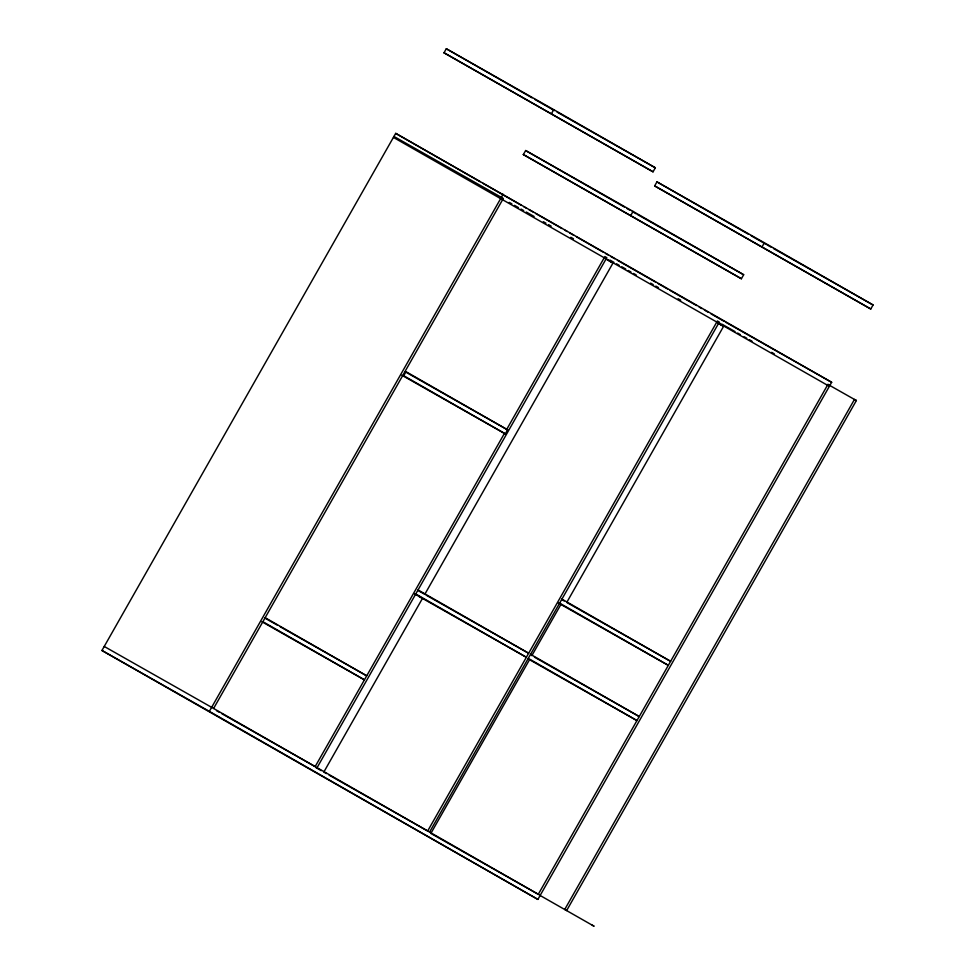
<?xml version="1.0" encoding="UTF-8"?>
<svg xmlns="http://www.w3.org/2000/svg" width="975" height="975" viewBox="0 0 975 975"><rect width="100%" height="100%" fill="white"/><g stroke="black" fill="none" stroke-linecap="round" stroke-linejoin="round"><path stroke-width="1.46" d="M829.908 385.381L831.663 382.298L395.704 133.368L101.948 650.483L537.895 899.413L829.908 385.381L827.994 384.284L538.273 894.294L430.852 833.406L529.535 659.685L636.955 720.574L528.267 658.369M444.027 52.784L446.306 48.75L553.727 109.639L655.334 167.785L653.043 171.819L444.027 52.784L653.043 171.819M523.368 154.562L525.659 150.54L633.08 211.429L743.669 274.731L741.39 278.752L523.368 154.562L741.39 278.752M537.895 899.413L209.357 711.372L503.124 194.257M213.598 708.459L503.319 198.461L393.985 136.476M551.448 113.673L553.727 109.639M504.331 433.582L315.157 766.594L221.812 713.676M506.586 429.609L604.89 256.583L606.803 257.68L317.07 767.691M505.306 433.863L507.597 429.841L406.002 371.682L403.747 375.741L505.306 433.863L401.822 375.204M630.788 215.451L633.08 211.429M654.664 185.908L656.955 181.874L764.376 242.763L873.052 304.968L870.773 309.002L654.664 185.908L870.773 309.002M605.134 258.558L612.982 263.055L424.771 594.36L418.226 590.618M429.585 832.077L719.306 322.079L717.393 320.982L427.672 830.993L329.062 775.088M762.084 246.797L764.376 242.763M531.826 655.663L560.905 604.463L558.285 602.964M720.574 323.395L720.037 324.346L723.584 326.357L566.743 602.452L670.617 661.33L561.929 599.125M856.379 400.53L566.658 910.54L564.744 909.443L854.466 399.433L856.379 400.53L828.872 384.942M554.458 110.614L534.714 99.352M557.078 112.101L655.334 167.785M766.947 244.822L770.872 247.053M773.492 248.54L873.052 304.968M637.565 214.585L743.669 274.731M725.546 322.152L831.663 382.298M509.255 202.386L511.875 203.86M514.495 205.347L518.432 207.577M521.04 209.064L523.66 210.551M526.281 212.038L534.142 216.487M543.319 221.691L545.939 223.178M548.559 224.652L551.18 226.139M570.826 237.278L573.446 238.765M613.909 262.324L609.972 260.093L609.436 261.044L612.982 263.055M616.529 263.811L619.149 265.298M621.77 266.772L625.694 269.002M628.314 270.489L630.935 271.976M633.555 273.463L636.175 274.95M650.593 283.116L653.213 284.603M655.822 286.089L658.442 287.564M678.1 298.703L680.721 300.19M721.89 324.139L734.992 331.561M737.612 333.048L740.232 334.535M744.157 336.765L746.777 338.252M749.397 339.739L752.017 341.213M771.664 352.353L774.284 353.84M405.064 371.719L507.597 429.841M560.905 604.463L668.326 665.352L559.638 603.147M426.087 595.116L528.645 653.25L418.043 589.936M534.446 657.15L639.247 716.552L530.558 654.335M418.933 596.383L526.354 657.272L415.764 593.97M264.542 617.906L277.643 625.328M280.264 626.815L366.722 675.821L265.127 617.675M261.873 621.721L364.443 679.855L262.836 621.697M211.685 707.362L104.264 646.474M216.548 710.69L219.18 712.189M326.43 773.602L323.798 772.102L422.48 598.394L414.631 593.897M539.857 895.33L594.116 926.25L592.203 925.153M101.948 650.483L209.357 711.372M446.306 48.75L532.082 97.841M656.955 181.874L748.617 234.341M751.237 235.84L765.643 244.079M525.659 150.54L624.402 207.053M627.035 208.565L629.667 210.064M632.312 211.575L636.261 213.842M395.704 133.368L480.151 181.703M482.783 183.215L521.052 205.116M523.685 206.627L526.329 208.138M528.962 209.649L532.923 211.904M535.567 213.415L561.953 228.528M564.586 230.039L567.231 231.55M569.863 233.049L573.824 235.316M576.469 236.827L602.855 251.94M605.487 253.439L608.132 254.95M610.764 256.462L614.725 258.728M617.37 260.24L655.627 282.141M658.271 283.652L667.509 288.941M670.142 290.452L696.528 305.553M699.172 307.064L701.805 308.575M704.45 310.087L708.411 312.353M711.043 313.865L724.242 321.409M829.372 386.332L393.449 137.414M717.454 322.859L723.584 326.357M561.563 599.491L564.159 600.966M211.648 707.35L540.187 895.379M315.949 767.618L321.189 770.616"/></g></svg>
